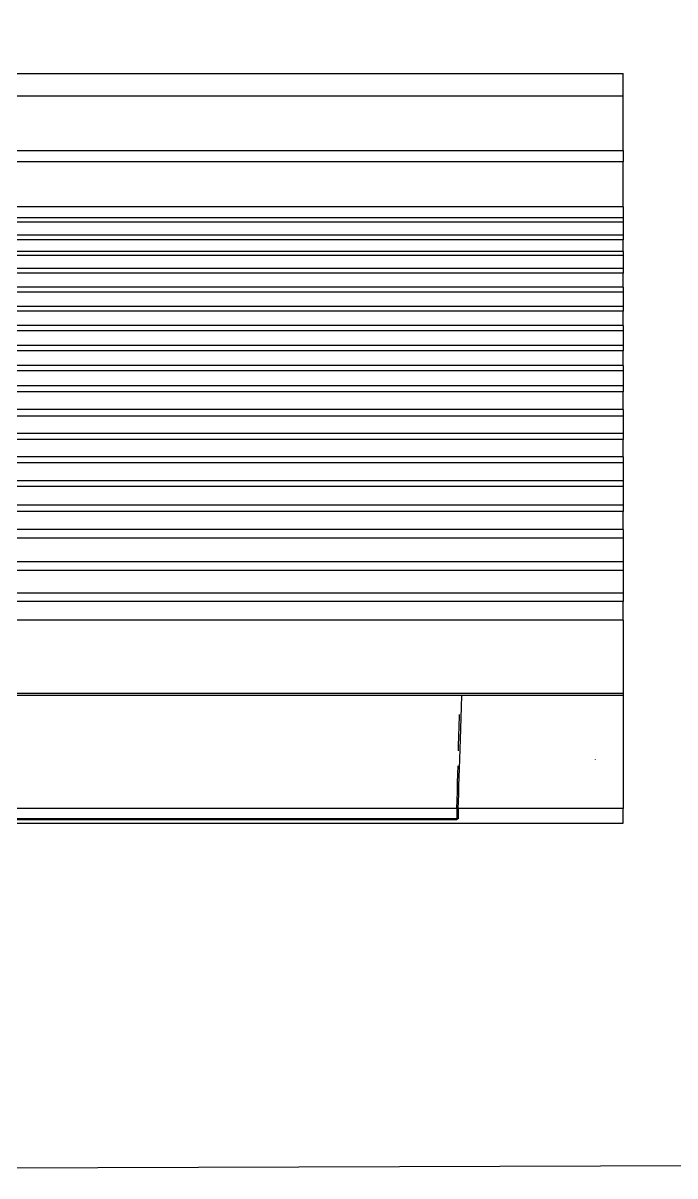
# Model space of a CAD drawing. Header units: inches. Extents: x -86493719 to 430035, y 21644 to 1519532.
# Drawn here: x 77811 to 78183, y 28334 to 28991 of the extents above; entities that cross this region are included whole.
import ezdxf

# ---------------------------------------------------------------- set-up
doc = ezdxf.new("R2010")
doc.units = ezdxf.units.IN
doc.header["$MEASUREMENT"] = 0
doc.layers.add('Edges', color=7, linetype='Continuous')

# ---------------------------------------------------------------- blocks, each defined once
blk = doc.blocks.new('air con')
at = {"layer": 'Edges'}
for p, q in [((71.402, 41.898), (152.402, 41.898)), ((152.402, 41.095), (152.402, 41.898)), ((71.402, 41.095), (152.402, 41.095)), ((152.402, 39.122), (152.402, 41.095)), ((71.402, 39.122), (152.402, 39.122)), ((152.402, 39.122), (152.402, 38.724)), ((152.402, 38.724), (71.402, 38.724)), ((152.402, 37.092), (152.402, 38.724)), ((152.402, 37.092), (71.402, 37.092)), ((152.402, 37.092), (152.402, 36.701)), ((152.402, 36.701), (71.402, 36.701)), ((152.402, 36.701), (152.402, 36.542)), ((152.402, 36.542), (71.402, 36.542)), ((152.402, 36.542), (152.402, 36.078)), ((152.402, 36.078), (71.402, 36.078)), ((152.402, 35.914), (71.402, 35.914)), ((152.402, 36.078), (152.402, 35.914)), ((152.402, 35.493), (152.402, 35.914)), ((152.402, 35.493), (71.402, 35.493)), ((152.402, 35.34), (71.402, 35.34)), ((152.402, 35.493), (152.402, 35.34)), ((152.402, 35.34), (152.402, 34.877)), ((152.402, 34.877), (71.402, 34.877)), ((152.402, 34.709), (71.402, 34.709)), ((152.402, 34.877), (152.402, 34.709)), ((152.402, 34.207), (152.402, 34.709)), ((152.402, 34.207), (71.402, 34.207)), ((152.402, 34.207), (152.402, 34.022)), ((152.402, 34.022), (71.402, 34.022)), ((152.402, 34.022), (152.402, 33.51)), ((152.402, 33.51), (71.402, 33.51)), ((152.402, 33.335), (71.402, 33.335)), ((152.402, 33.51), (152.402, 33.335)), ((152.402, 32.826), (152.402, 33.335)), ((152.402, 32.826), (71.402, 32.826)), ((152.402, 32.826), (152.402, 32.625)), ((152.402, 32.625), (71.402, 32.625)), ((152.402, 32.625), (152.402, 32.098)), ((152.402, 32.098), (71.402, 32.098)), ((152.402, 32.098), (152.402, 31.911)), ((152.402, 31.911), (71.402, 31.911)), ((152.402, 31.378), (152.402, 31.911)), ((152.402, 31.378), (71.402, 31.378)), ((152.402, 31.189), (71.402, 31.189)), ((152.402, 31.378), (152.402, 31.189)), ((152.402, 31.189), (152.402, 30.654)), ((152.402, 30.654), (71.402, 30.654)), ((152.402, 30.439), (71.402, 30.439)), ((152.402, 30.654), (152.402, 30.439)), ((152.402, 29.791), (152.402, 30.439)), ((152.402, 29.791), (71.402, 29.791)), ((152.402, 29.562), (71.402, 29.562)), ((152.402, 29.791), (152.402, 29.562)), ((152.402, 29.562), (152.402, 28.935)), ((152.402, 28.935), (71.402, 28.935)), ((152.402, 28.714), (71.402, 28.714)), ((152.402, 28.935), (152.402, 28.714)), ((152.402, 28.092), (152.402, 28.714)), ((152.402, 28.092), (71.402, 28.092)), ((152.402, 27.871), (71.402, 27.871)), ((152.402, 28.092), (152.402, 27.871)), ((152.402, 27.871), (152.402, 27.226)), ((152.402, 27.226), (71.402, 27.226)), ((152.402, 27.024), (71.402, 27.024)), ((152.402, 27.226), (152.402, 27.024)), ((152.402, 27.024), (152.402, 26.349)), ((152.402, 26.349), (71.402, 26.349)), ((152.402, 26.349), (152.402, 26.117)), ((152.402, 26.117), (71.402, 26.117)), ((152.402, 25.469), (152.402, 26.117)), ((152.402, 25.469), (71.402, 25.469)), ((152.402, 25.469), (152.402, 25.162)), ((152.402, 25.162), (71.402, 25.162)), ((152.402, 25.162), (152.402, 24.304)), ((152.402, 24.304), (71.402, 24.304)), ((152.402, 24.304), (152.402, 24.002)), ((152.402, 24.002), (71.402, 24.002)), ((152.402, 24.002), (152.402, 23.184)), ((152.402, 23.184), (71.402, 23.184)), ((152.402, 22.883), (71.402, 22.883)), ((152.402, 23.184), (152.402, 22.883)), ((152.402, 22.213), (152.402, 22.883)), ((152.402, 22.213), (71.402, 22.213)), ((152.402, 22.213), (152.402, 19.568)), ((152.402, 19.568), (71.402, 19.568)), ((152.402, 19.568), (152.402, 19.493)), ((152.402, 19.493), (71.402, 19.493)), ((146.588, 19.085), (146.601, 19.493)), ((152.402, 19.493), (152.402, 15.42)), ((146.504, 18.391), (146.514, 18.752)), ((146.514, 18.752), (146.516, 18.813)), ((146.575, 18.687), (146.588, 19.085)), ((146.494, 18.035), (146.504, 18.391)), ((146.55, 17.923), (146.562, 18.299)), ((146.562, 18.299), (146.575, 18.687)), ((146.484, 17.685), (146.494, 18.035)), ((146.538, 17.558), (146.55, 17.923)), ((146.479, 17.503), (146.484, 17.685)), ((146.527, 17.206), (146.538, 17.558)), ((146.516, 16.869), (146.527, 17.206)), ((151.402, 17.184), (151.402, 17.175)), ((146.447, 16.349), (146.456, 16.673)), ((146.456, 16.673), (146.464, 16.956)), ((146.505, 16.546), (146.516, 16.869)), ((146.438, 16.032), (146.447, 16.349)), ((146.486, 15.948), (146.495, 16.239)), ((146.495, 16.239), (146.505, 16.546)), ((146.429, 15.722), (146.438, 16.032)), ((146.477, 15.675), (146.486, 15.948)), ((146.421, 15.42), (76.921, 15.42)), ((146.421, 15.42), (146.429, 15.722)), ((146.468, 15.42), (146.421, 15.42)), ((146.421, 15.42), (146.421, 15.051)), ((146.468, 15.42), (146.477, 15.675)), ((152.402, 15.42), (146.468, 15.42)), ((146.468, 15.42), (146.468, 15.051)), ((152.402, 14.898), (152.402, 15.42)), ((146.421, 15.051), (76.921, 15.051)), ((146.421, 15.012), (76.921, 15.012)), ((146.468, 15.051), (146.421, 15.051)), ((146.421, 15.051), (146.421, 15.012)), ((71.402, 14.898), (152.402, 14.898))]:
    blk.add_line(p, q, dxfattribs=at)
blk = doc.blocks.new('2.5 HP AIR CONDITION')
at = {"xscale": 23.30139659447115, "yscale": 23.30139659447115, "zscale": 23.30139659447115}
blk.add_blockref('air con', (-3250.69, -347.14), dxfattribs=at)

msp = doc.modelspace()

# ---------------------------------------------------------------- linework, layer by layer
at = {"color": 1}
msp.add_lwpolyline([(76377.8, 33101.12), (94776.89, 33159.45), (94776.89, 28392.52), (76377.8, 28334.19)], close=True, dxfattribs=at)

# ---------------------------------------------------------------- block references
at = {"xscale": 0.6790501703158356, "yscale": 0.6790501703158356, "zscale": 0.6790501703158356}
msp.add_blockref('2.5 HP AIR CONDITION', (77948.91, 28535.29), dxfattribs=at)

doc.saveas('drawing.dxf')
